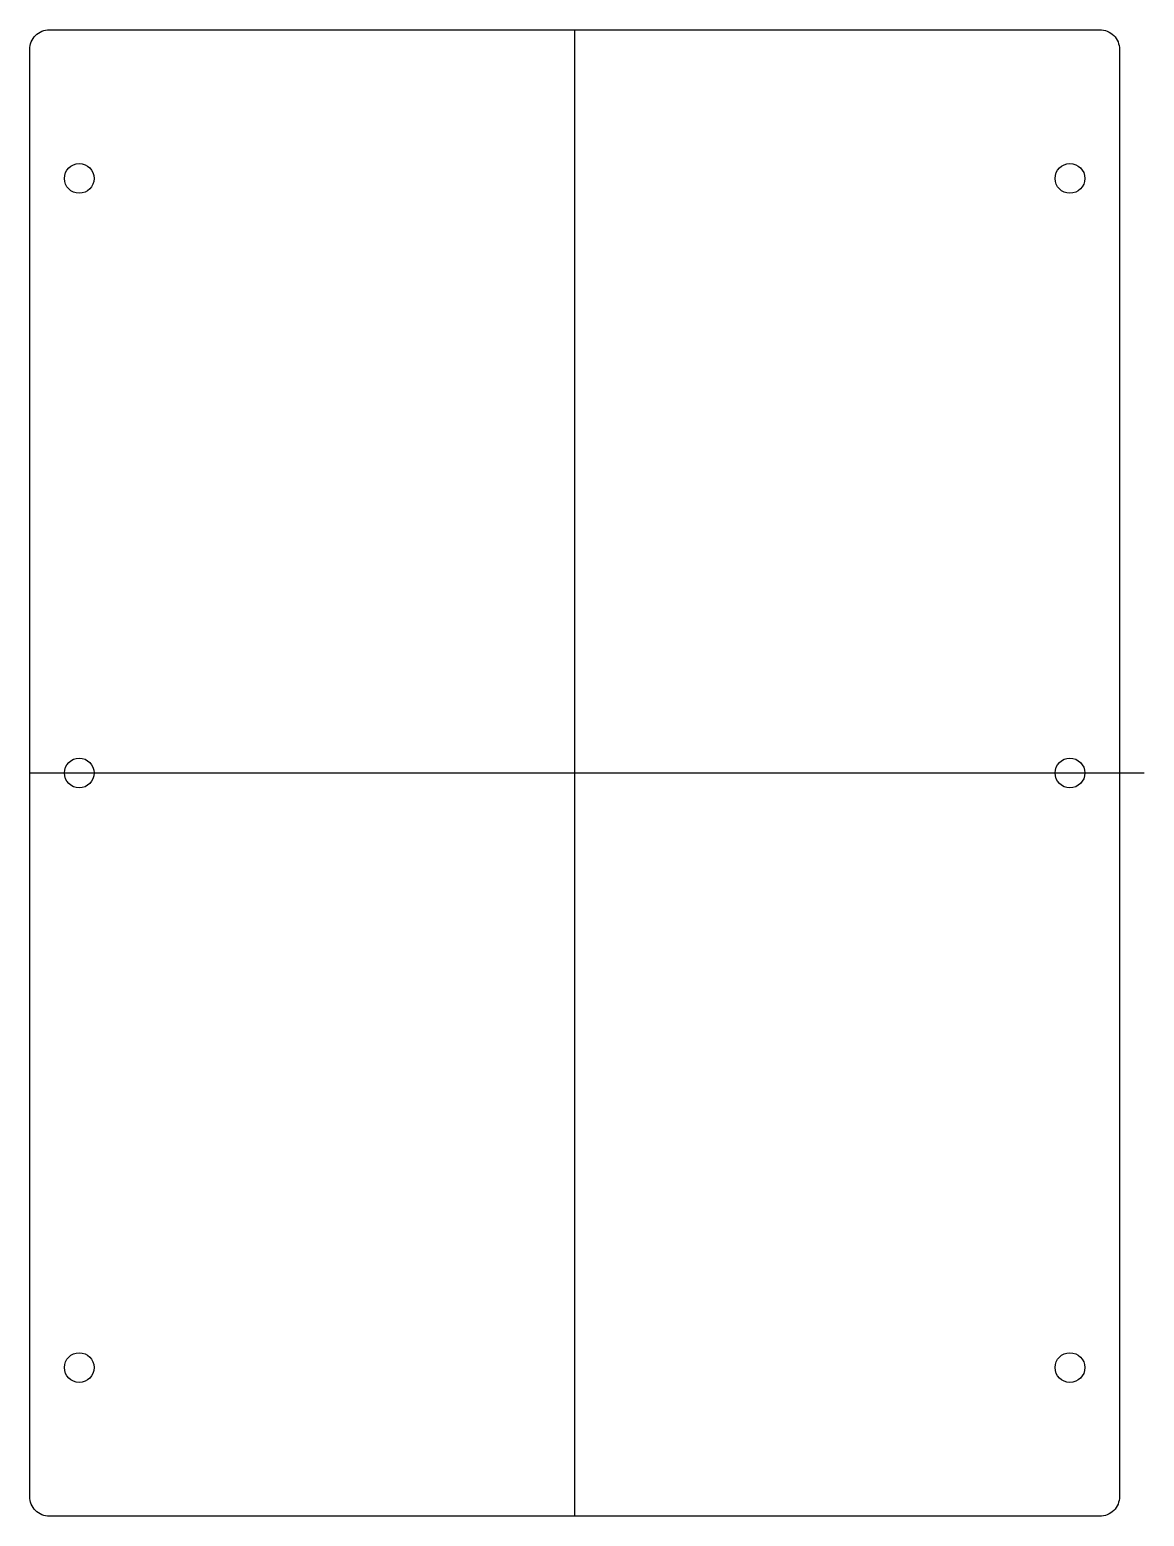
# Model space of a CAD drawing. Header units: millimetres. Extents: x 175 to 400, y 25 to 325.
import ezdxf

# ---------------------------------------------------------------- set-up
doc = ezdxf.new("R2010")
doc.units = ezdxf.units.MM
doc.layers.get('0').update_dxf_attribs({"linetype": 'CONTINUOUS'})

msp = doc.modelspace()

# ---------------------------------------------------------------- linework, layer by layer
for p, q in [((285, 325), (285, 25)), ((175, 175), (400, 175))]:
    msp.add_line(p, q)
msp.add_lwpolyline([(179, 325), (391, 325, -0.414214), (395, 321), (395, 29, -0.414214), (391, 25), (179, 25, -0.414214), (175, 29), (175, 321, -0.414214)], format="xyb", close=True)
for centre in [(185, 295), (385, 295), (185, 175), (385, 175), (185, 55), (385, 55)]:
    msp.add_circle(centre, 3)

doc.saveas('drawing.dxf')
